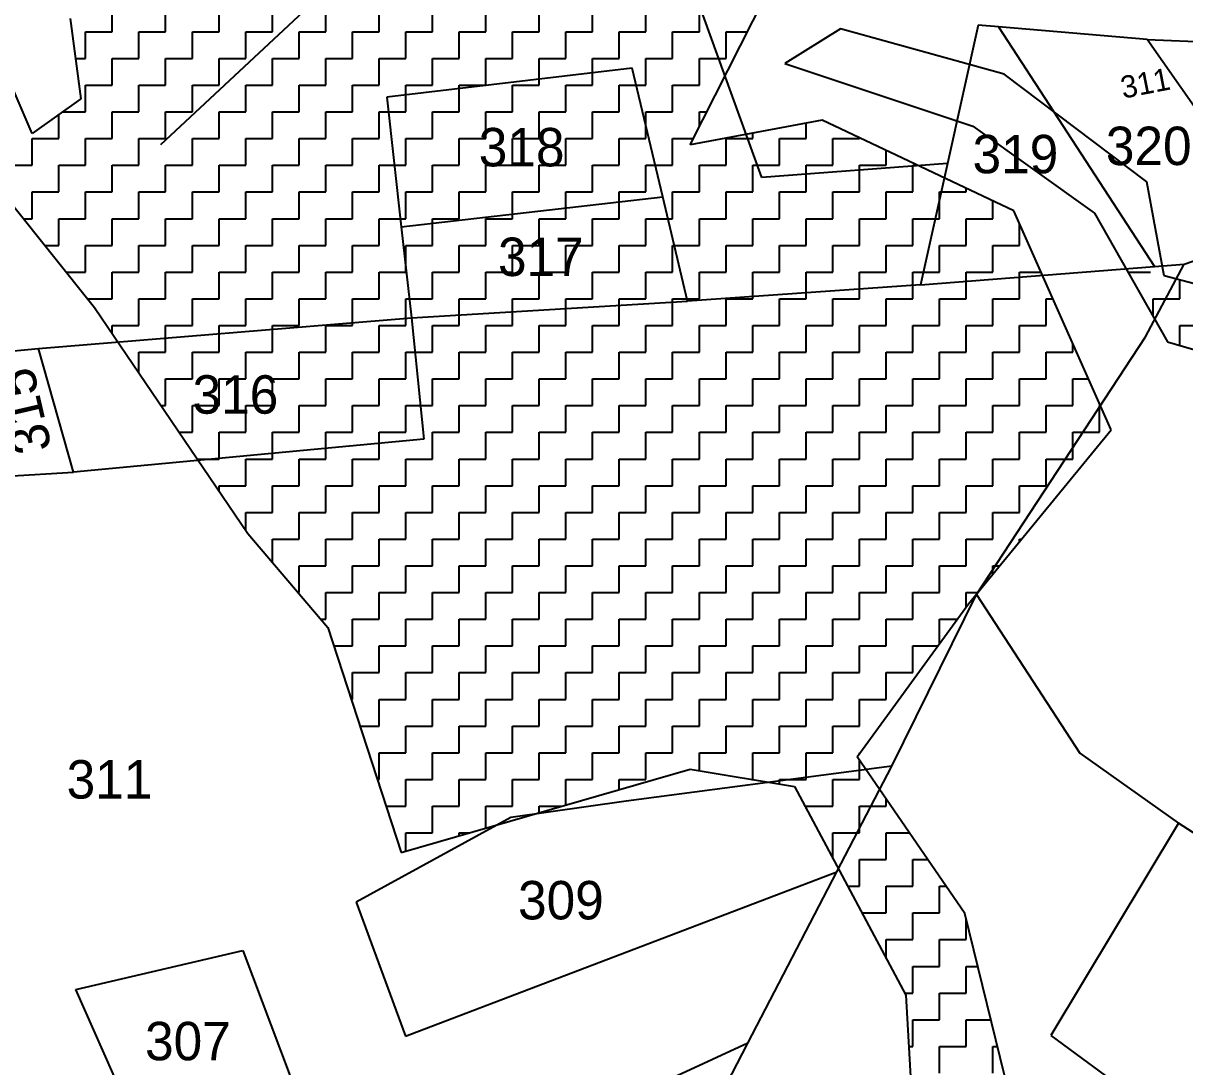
# Model space of a CAD drawing. Header units: metres. Extents: x 291362 to 296970, y 2012513 to 2016467.
# Drawn here: x 292171.2 to 292449, y 2014382.9 to 2014632.3 of the extents above; entities that cross this region are included whole.
import ezdxf
from ezdxf.enums import TextEntityAlignment as Align

# ---------------------------------------------------------------- set-up
doc = ezdxf.new("R2010")
doc.units = ezdxf.units.M
for name, color, linetype in [('POLY_HATCH', 12, 'Continuous'), ('POLY_PARCEL', 6, 'Continuous'), ('TEXT_PARCEL', 7, 'Continuous')]:
    doc.layers.add(name, color=color, linetype=linetype)
doc.styles.add('TEXT_MAP', font='')
doc.styles.get('TEXT_MAP').set_extended_font_data('Kruti Dev 050')

msp = doc.modelspace()

# ---------------------------------------------------------------- linework, layer by layer
msp.add_lwpolyline([(292294.59, 2014687.68), (292204.02, 2014603.19)])
at = {"layer": 'POLY_HATCH'}
for p, q in [((292330.68, 2014603.26), (292357.3, 2014655.65)), ((292182.44, 2014633.38), (292184.94, 2014614.25)), ((292366.66, 2014630.96), (292353.35, 2014622.65)), ((292405.77, 2014620.15), (292366.66, 2014630.96)), ((292173.29, 2014605.94), (292163.31, 2014629.22)), ((292353.35, 2014622.65), (292398.28, 2014607.68)), ((292439.88, 2014594.38), (292405.77, 2014620.15)), ((292184.94, 2014614.25), (292173.29, 2014605.94)), ((292362.29, 2014609.08), (292330.68, 2014603.26)), ((292408.05, 2014587.46), (292362.29, 2014609.08)), ((292398.28, 2014607.68), (292427.4, 2014586.89)), ((292444.04, 2014571.93), (292439.88, 2014594.38)), ((292168.3, 2014589.31), (292188.27, 2014564.36)), ((292431.35, 2014535.08), (292408.05, 2014587.46)), ((292427.4, 2014586.89), (292444.87, 2014556.13)), ((292487.3, 2014560.29), (292444.04, 2014571.93)), ((292188.27, 2014564.36), (292224.88, 2014510.31)), ((292444.87, 2014556.13), (292470.66, 2014548.64)), ((292397.24, 2014493.5), (292431.35, 2014535.08)), ((292224.88, 2014510.31), (292244.01, 2014487.86)), ((292370.61, 2014456.92), (292397.24, 2014493.5)), ((292244.01, 2014487.86), (292261.61, 2014434.05)), ((292396.4, 2014419.5), (292370.61, 2014456.92)), ((292261.61, 2014434.05), (292330.66, 2014454.01)), ((292330.66, 2014454.01), (292355.62, 2014449.85)), ((292355.62, 2014449.85), (292382.25, 2014399.96)), ((292408.05, 2014372.1), (292396.4, 2014419.5)), ((292382.25, 2014399.96), (292385.58, 2014342.59))]:
    msp.add_line(p, q, dxfattribs=at)
at = {"layer": 'POLY_HATCH', "linetype": 'Continuous'}
for p, q in [((292192.48, 2014630.24), (292192.48, 2014636.62)), ((292205.24, 2014630.24), (292205.24, 2014636.62)), ((292218.01, 2014630.24), (292218.01, 2014636.62)), ((292230.77, 2014630.24), (292230.77, 2014636.62)), ((292243.54, 2014630.24), (292243.54, 2014636.62)), ((292256.3, 2014630.24), (292256.3, 2014636.62)), ((292269.06, 2014630.24), (292269.06, 2014636.62)), ((292281.83, 2014630.24), (292281.83, 2014636.62)), ((292294.59, 2014630.24), (292294.59, 2014636.62)), ((292307.35, 2014630.24), (292307.35, 2014636.62)), ((292320.12, 2014630.24), (292320.12, 2014636.62)), ((292332.88, 2014630.24), (292332.88, 2014636.62)), ((292186.1, 2014630.24), (292192.48, 2014630.24)), ((292186.1, 2014623.86), (292186.1, 2014630.24)), ((292198.86, 2014630.24), (292205.24, 2014630.24)), ((292198.86, 2014623.86), (292198.86, 2014630.24)), ((292211.63, 2014630.24), (292218.01, 2014630.24)), ((292211.63, 2014623.86), (292211.63, 2014630.24)), ((292224.39, 2014630.24), (292230.77, 2014630.24)), ((292224.39, 2014623.86), (292224.39, 2014630.24)), ((292237.15, 2014630.24), (292243.54, 2014630.24)), ((292237.15, 2014623.86), (292237.15, 2014630.24)), ((292249.92, 2014630.24), (292256.3, 2014630.24)), ((292249.92, 2014623.86), (292249.92, 2014630.24)), ((292262.68, 2014630.24), (292269.06, 2014630.24)), ((292262.68, 2014623.86), (292262.68, 2014630.24)), ((292275.45, 2014630.24), (292281.83, 2014630.24)), ((292275.45, 2014623.86), (292275.45, 2014630.24)), ((292288.21, 2014630.24), (292294.59, 2014630.24)), ((292288.21, 2014623.86), (292288.21, 2014630.24)), ((292300.97, 2014630.24), (292307.35, 2014630.24)), ((292300.97, 2014623.86), (292300.97, 2014630.24)), ((292313.74, 2014630.24), (292320.12, 2014630.24)), ((292313.74, 2014623.86), (292313.74, 2014630.24)), ((292326.5, 2014630.24), (292332.88, 2014630.24)), ((292326.5, 2014623.86), (292326.5, 2014630.24)), ((292339.26, 2014630.24), (292344.39, 2014630.24)), ((292339.26, 2014623.86), (292339.26, 2014630.24)), ((292183.69, 2014623.86), (292186.1, 2014623.86)), ((292192.48, 2014623.86), (292198.86, 2014623.86)), ((292192.48, 2014617.48), (292192.48, 2014623.86)), ((292205.24, 2014623.86), (292211.63, 2014623.86)), ((292205.24, 2014617.48), (292205.24, 2014623.86)), ((292218.01, 2014623.86), (292224.39, 2014623.86)), ((292218.01, 2014617.48), (292218.01, 2014623.86)), ((292230.77, 2014623.86), (292237.15, 2014623.86)), ((292230.77, 2014617.48), (292230.77, 2014623.86)), ((292243.54, 2014623.86), (292249.92, 2014623.86)), ((292243.54, 2014617.48), (292243.54, 2014623.86)), ((292256.3, 2014623.86), (292262.68, 2014623.86)), ((292256.3, 2014617.48), (292256.3, 2014623.86)), ((292269.06, 2014623.86), (292275.45, 2014623.86)), ((292269.06, 2014617.48), (292269.06, 2014623.86)), ((292281.83, 2014623.86), (292288.21, 2014623.86)), ((292281.83, 2014617.48), (292281.83, 2014623.86)), ((292294.59, 2014623.86), (292300.97, 2014623.86)), ((292294.59, 2014617.48), (292294.59, 2014623.86)), ((292307.35, 2014623.86), (292313.74, 2014623.86)), ((292307.35, 2014617.48), (292307.35, 2014623.86)), ((292320.12, 2014623.86), (292326.5, 2014623.86)), ((292320.12, 2014617.48), (292320.12, 2014623.86)), ((292332.88, 2014623.86), (292339.26, 2014623.86)), ((292332.88, 2014617.48), (292332.88, 2014623.86)), ((292186.1, 2014617.48), (292192.48, 2014617.48)), ((292186.1, 2014611.1), (292186.1, 2014617.48)), ((292198.86, 2014617.48), (292205.24, 2014617.48)), ((292198.86, 2014611.1), (292198.86, 2014617.48)), ((292211.63, 2014617.48), (292218.01, 2014617.48)), ((292211.63, 2014611.1), (292211.63, 2014617.48)), ((292224.39, 2014617.48), (292230.77, 2014617.48)), ((292224.39, 2014611.1), (292224.39, 2014617.48)), ((292237.15, 2014617.48), (292243.54, 2014617.48)), ((292237.15, 2014611.1), (292237.15, 2014617.48)), ((292249.92, 2014617.48), (292256.3, 2014617.48)), ((292249.92, 2014611.1), (292249.92, 2014617.48)), ((292262.68, 2014617.48), (292269.06, 2014617.48)), ((292262.68, 2014611.1), (292262.68, 2014617.48)), ((292275.45, 2014617.48), (292281.83, 2014617.48)), ((292275.45, 2014611.1), (292275.45, 2014617.48)), ((292288.21, 2014617.48), (292294.59, 2014617.48)), ((292288.21, 2014611.1), (292288.21, 2014617.48)), ((292300.97, 2014617.48), (292307.35, 2014617.48)), ((292300.97, 2014611.1), (292300.97, 2014617.48)), ((292313.74, 2014617.48), (292320.12, 2014617.48)), ((292313.74, 2014611.1), (292313.74, 2014617.48)), ((292326.5, 2014617.48), (292332.88, 2014617.48)), ((292326.5, 2014611.1), (292326.5, 2014617.48)), ((292179.72, 2014604.71), (292179.72, 2014610.52)), ((292180.52, 2014611.1), (292186.1, 2014611.1)), ((292192.48, 2014611.1), (292198.86, 2014611.1)), ((292192.48, 2014604.71), (292192.48, 2014611.1)), ((292205.24, 2014611.1), (292211.63, 2014611.1)), ((292205.24, 2014604.71), (292205.24, 2014611.1)), ((292218.01, 2014611.1), (292224.39, 2014611.1)), ((292218.01, 2014604.71), (292218.01, 2014611.1)), ((292230.77, 2014611.1), (292237.15, 2014611.1)), ((292230.77, 2014604.71), (292230.77, 2014611.1)), ((292243.54, 2014611.1), (292249.92, 2014611.1)), ((292243.54, 2014604.71), (292243.54, 2014611.1)), ((292256.3, 2014611.1), (292262.68, 2014611.1)), ((292256.3, 2014604.71), (292256.3, 2014611.1)), ((292269.06, 2014611.1), (292275.45, 2014611.1)), ((292269.06, 2014604.71), (292269.06, 2014611.1)), ((292281.83, 2014611.1), (292288.21, 2014611.1)), ((292281.83, 2014604.71), (292281.83, 2014611.1)), ((292294.59, 2014611.1), (292300.97, 2014611.1)), ((292294.59, 2014604.71), (292294.59, 2014611.1)), ((292307.35, 2014611.1), (292313.74, 2014611.1)), ((292307.35, 2014604.71), (292307.35, 2014611.1)), ((292320.12, 2014611.1), (292326.5, 2014611.1)), ((292320.12, 2014604.71), (292320.12, 2014611.1)), ((292332.88, 2014611.1), (292334.66, 2014611.1)), ((292332.88, 2014607.6), (292332.88, 2014611.1)), ((292358.41, 2014604.71), (292358.41, 2014608.37)), ((292173.33, 2014604.71), (292179.72, 2014604.71)), ((292173.33, 2014598.33), (292173.33, 2014604.71)), ((292186.1, 2014604.71), (292192.48, 2014604.71)), ((292186.1, 2014598.33), (292186.1, 2014604.71)), ((292198.86, 2014604.71), (292205.24, 2014604.71)), ((292198.86, 2014598.33), (292198.86, 2014604.71)), ((292211.63, 2014604.71), (292218.01, 2014604.71)), ((292211.63, 2014598.33), (292211.63, 2014604.71)), ((292224.39, 2014604.71), (292230.77, 2014604.71)), ((292224.39, 2014598.33), (292224.39, 2014604.71)), ((292237.15, 2014604.71), (292243.54, 2014604.71)), ((292237.15, 2014598.33), (292237.15, 2014604.71)), ((292249.92, 2014604.71), (292256.3, 2014604.71)), ((292249.92, 2014598.33), (292249.92, 2014604.71)), ((292262.68, 2014604.71), (292269.06, 2014604.71)), ((292262.68, 2014598.33), (292262.68, 2014604.71)), ((292275.45, 2014604.71), (292281.83, 2014604.71)), ((292275.45, 2014598.33), (292275.45, 2014604.71)), ((292288.21, 2014604.71), (292294.59, 2014604.71)), ((292288.21, 2014598.33), (292288.21, 2014604.71)), ((292300.97, 2014604.71), (292307.35, 2014604.71)), ((292300.97, 2014598.33), (292300.97, 2014604.71)), ((292313.74, 2014604.71), (292320.12, 2014604.71)), ((292313.74, 2014598.33), (292313.74, 2014604.71)), ((292326.5, 2014604.71), (292331.42, 2014604.71)), ((292326.5, 2014598.33), (292326.5, 2014604.71)), ((292339.26, 2014604.71), (292345.65, 2014604.71)), ((292339.26, 2014598.33), (292339.26, 2014604.71)), ((292345.65, 2014604.71), (292345.65, 2014606.02)), ((292352.03, 2014604.71), (292358.41, 2014604.71)), ((292352.03, 2014598.33), (292352.03, 2014604.71)), ((292364.79, 2014604.71), (292371.17, 2014604.71)), ((292364.79, 2014598.33), (292364.79, 2014604.71)), ((292371.17, 2014604.71), (292371.17, 2014604.89)), ((292377.56, 2014598.33), (292377.56, 2014601.87)), ((292166.95, 2014598.33), (292173.33, 2014598.33)), ((292179.72, 2014598.33), (292186.1, 2014598.33)), ((292179.72, 2014591.95), (292179.72, 2014598.33)), ((292192.48, 2014598.33), (292198.86, 2014598.33)), ((292192.48, 2014591.95), (292192.48, 2014598.33)), ((292205.24, 2014598.33), (292211.63, 2014598.33)), ((292205.24, 2014591.95), (292205.24, 2014598.33)), ((292218.01, 2014598.33), (292224.39, 2014598.33)), ((292218.01, 2014591.95), (292218.01, 2014598.33)), ((292230.77, 2014598.33), (292237.15, 2014598.33)), ((292230.77, 2014591.95), (292230.77, 2014598.33)), ((292243.54, 2014598.33), (292249.92, 2014598.33)), ((292243.54, 2014591.95), (292243.54, 2014598.33)), ((292256.3, 2014598.33), (292262.68, 2014598.33)), ((292256.3, 2014591.95), (292256.3, 2014598.33)), ((292269.06, 2014598.33), (292275.45, 2014598.33)), ((292269.06, 2014591.95), (292269.06, 2014598.33)), ((292281.83, 2014598.33), (292288.21, 2014598.33)), ((292281.83, 2014591.95), (292281.83, 2014598.33)), ((292294.59, 2014598.33), (292300.97, 2014598.33)), ((292294.59, 2014591.95), (292294.59, 2014598.33)), ((292307.35, 2014598.33), (292313.74, 2014598.33)), ((292307.35, 2014591.95), (292307.35, 2014598.33)), ((292320.12, 2014598.33), (292326.5, 2014598.33)), ((292320.12, 2014591.95), (292320.12, 2014598.33)), ((292332.88, 2014598.33), (292339.26, 2014598.33)), ((292332.88, 2014591.95), (292332.88, 2014598.33)), ((292345.65, 2014598.33), (292352.03, 2014598.33)), ((292345.65, 2014591.95), (292345.65, 2014598.33)), ((292358.41, 2014598.33), (292364.79, 2014598.33)), ((292358.41, 2014591.95), (292358.41, 2014598.33)), ((292371.17, 2014598.33), (292377.56, 2014598.33)), ((292371.17, 2014591.95), (292371.17, 2014598.33)), ((292383.94, 2014598.33), (292385.05, 2014598.33)), ((292383.94, 2014591.95), (292383.94, 2014598.33)), ((292173.33, 2014591.95), (292179.72, 2014591.95)), ((292173.33, 2014585.57), (292173.33, 2014591.95)), ((292186.1, 2014591.95), (292192.48, 2014591.95)), ((292186.1, 2014585.57), (292186.1, 2014591.95)), ((292198.86, 2014591.95), (292205.24, 2014591.95)), ((292198.86, 2014585.57), (292198.86, 2014591.95)), ((292211.63, 2014591.95), (292218.01, 2014591.95)), ((292211.63, 2014585.57), (292211.63, 2014591.95)), ((292224.39, 2014591.95), (292230.77, 2014591.95)), ((292224.39, 2014585.57), (292224.39, 2014591.95)), ((292237.15, 2014591.95), (292243.54, 2014591.95)), ((292237.15, 2014585.57), (292237.15, 2014591.95)), ((292249.92, 2014591.95), (292256.3, 2014591.95)), ((292249.92, 2014585.57), (292249.92, 2014591.95)), ((292262.68, 2014591.95), (292269.06, 2014591.95)), ((292262.68, 2014585.57), (292262.68, 2014591.95)), ((292275.45, 2014591.95), (292281.83, 2014591.95)), ((292275.45, 2014585.57), (292275.45, 2014591.95)), ((292288.21, 2014591.95), (292294.59, 2014591.95)), ((292288.21, 2014585.57), (292288.21, 2014591.95)), ((292300.97, 2014591.95), (292307.35, 2014591.95)), ((292300.97, 2014585.57), (292300.97, 2014591.95)), ((292313.74, 2014591.95), (292320.12, 2014591.95)), ((292313.74, 2014585.57), (292313.74, 2014591.95)), ((292326.5, 2014591.95), (292332.88, 2014591.95)), ((292326.5, 2014585.57), (292326.5, 2014591.95)), ((292339.26, 2014591.95), (292345.65, 2014591.95)), ((292339.26, 2014585.57), (292339.26, 2014591.95)), ((292352.03, 2014591.95), (292358.41, 2014591.95)), ((292352.03, 2014585.57), (292352.03, 2014591.95)), ((292364.79, 2014591.95), (292371.17, 2014591.95)), ((292364.79, 2014585.57), (292364.79, 2014591.95)), ((292377.56, 2014591.95), (292383.94, 2014591.95)), ((292377.56, 2014585.57), (292377.56, 2014591.95)), ((292390.32, 2014591.95), (292396.7, 2014591.95)), ((292390.32, 2014585.57), (292390.32, 2014591.95)), ((292396.7, 2014591.95), (292396.7, 2014592.83)), ((292403.08, 2014585.57), (292403.08, 2014589.81)), ((292171.3, 2014585.57), (292173.33, 2014585.57)), ((292179.72, 2014585.57), (292186.1, 2014585.57)), ((292179.72, 2014579.19), (292179.72, 2014585.57)), ((292192.48, 2014585.57), (292198.86, 2014585.57)), ((292192.48, 2014579.19), (292192.48, 2014585.57)), ((292205.24, 2014585.57), (292211.63, 2014585.57)), ((292205.24, 2014579.19), (292205.24, 2014585.57)), ((292218.01, 2014585.57), (292224.39, 2014585.57)), ((292218.01, 2014579.19), (292218.01, 2014585.57)), ((292230.77, 2014585.57), (292237.15, 2014585.57)), ((292230.77, 2014579.19), (292230.77, 2014585.57)), ((292243.54, 2014585.57), (292249.92, 2014585.57)), ((292243.54, 2014579.19), (292243.54, 2014585.57)), ((292256.3, 2014585.57), (292262.68, 2014585.57)), ((292256.3, 2014579.19), (292256.3, 2014585.57)), ((292269.06, 2014585.57), (292275.45, 2014585.57)), ((292269.06, 2014579.19), (292269.06, 2014585.57)), ((292281.83, 2014585.57), (292288.21, 2014585.57)), ((292281.83, 2014579.19), (292281.83, 2014585.57)), ((292294.59, 2014585.57), (292300.97, 2014585.57)), ((292294.59, 2014579.19), (292294.59, 2014585.57)), ((292307.35, 2014585.57), (292313.74, 2014585.57)), ((292307.35, 2014579.19), (292307.35, 2014585.57)), ((292320.12, 2014585.57), (292326.5, 2014585.57)), ((292320.12, 2014579.19), (292320.12, 2014585.57)), ((292332.88, 2014585.57), (292339.26, 2014585.57)), ((292332.88, 2014579.19), (292332.88, 2014585.57)), ((292345.65, 2014585.57), (292352.03, 2014585.57)), ((292345.65, 2014579.19), (292345.65, 2014585.57)), ((292358.41, 2014585.57), (292364.79, 2014585.57)), ((292358.41, 2014579.19), (292358.41, 2014585.57)), ((292371.17, 2014585.57), (292377.56, 2014585.57)), ((292371.17, 2014579.19), (292371.17, 2014585.57)), ((292383.94, 2014585.57), (292390.32, 2014585.57)), ((292383.94, 2014579.19), (292383.94, 2014585.57)), ((292396.7, 2014585.57), (292403.08, 2014585.57)), ((292396.7, 2014579.19), (292396.7, 2014585.57)), ((292409.47, 2014579.19), (292409.47, 2014584.29)), ((292176.4, 2014579.19), (292179.72, 2014579.19)), ((292186.1, 2014579.19), (292192.48, 2014579.19)), ((292186.1, 2014572.8), (292186.1, 2014579.19)), ((292198.86, 2014579.19), (292205.24, 2014579.19)), ((292198.86, 2014572.8), (292198.86, 2014579.19)), ((292211.63, 2014579.19), (292218.01, 2014579.19)), ((292211.63, 2014572.8), (292211.63, 2014579.19)), ((292224.39, 2014579.19), (292230.77, 2014579.19)), ((292224.39, 2014572.8), (292224.39, 2014579.19)), ((292237.15, 2014579.19), (292243.54, 2014579.19)), ((292237.15, 2014572.8), (292237.15, 2014579.19)), ((292249.92, 2014579.19), (292256.3, 2014579.19)), ((292249.92, 2014572.8), (292249.92, 2014579.19)), ((292262.68, 2014579.19), (292269.06, 2014579.19)), ((292262.68, 2014572.8), (292262.68, 2014579.19)), ((292275.45, 2014579.19), (292281.83, 2014579.19)), ((292275.45, 2014572.8), (292275.45, 2014579.19)), ((292288.21, 2014579.19), (292294.59, 2014579.19)), ((292288.21, 2014572.8), (292288.21, 2014579.19)), ((292300.97, 2014579.19), (292307.35, 2014579.19)), ((292300.97, 2014572.8), (292300.97, 2014579.19)), ((292313.74, 2014579.19), (292320.12, 2014579.19)), ((292313.74, 2014572.8), (292313.74, 2014579.19)), ((292326.5, 2014579.19), (292332.88, 2014579.19)), ((292326.5, 2014572.8), (292326.5, 2014579.19)), ((292339.26, 2014579.19), (292345.65, 2014579.19)), ((292339.26, 2014572.8), (292339.26, 2014579.19)), ((292352.03, 2014579.19), (292358.41, 2014579.19)), ((292352.03, 2014572.8), (292352.03, 2014579.19)), ((292364.79, 2014579.19), (292371.17, 2014579.19)), ((292364.79, 2014572.8), (292364.79, 2014579.19)), ((292377.56, 2014579.19), (292383.94, 2014579.19)), ((292377.56, 2014572.8), (292377.56, 2014579.19)), ((292390.32, 2014579.19), (292396.7, 2014579.19)), ((292390.32, 2014572.8), (292390.32, 2014579.19)), ((292403.08, 2014579.19), (292409.47, 2014579.19)), ((292403.08, 2014572.8), (292403.08, 2014579.19)), ((292181.51, 2014572.8), (292186.1, 2014572.8)), ((292192.48, 2014572.8), (292198.86, 2014572.8)), ((292192.48, 2014566.42), (292192.48, 2014572.8)), ((292205.24, 2014572.8), (292211.63, 2014572.8)), ((292205.24, 2014566.42), (292205.24, 2014572.8)), ((292218.01, 2014572.8), (292224.39, 2014572.8)), ((292218.01, 2014566.42), (292218.01, 2014572.8)), ((292230.77, 2014572.8), (292237.15, 2014572.8)), ((292230.77, 2014566.42), (292230.77, 2014572.8)), ((292243.54, 2014572.8), (292249.92, 2014572.8)), ((292243.54, 2014566.42), (292243.54, 2014572.8)), ((292256.3, 2014572.8), (292262.68, 2014572.8)), ((292256.3, 2014566.42), (292256.3, 2014572.8)), ((292269.06, 2014572.8), (292275.45, 2014572.8)), ((292269.06, 2014566.42), (292269.06, 2014572.8)), ((292281.83, 2014572.8), (292288.21, 2014572.8)), ((292281.83, 2014566.42), (292281.83, 2014572.8)), ((292294.59, 2014572.8), (292300.97, 2014572.8)), ((292294.59, 2014566.42), (292294.59, 2014572.8)), ((292307.35, 2014572.8), (292313.74, 2014572.8)), ((292307.35, 2014566.42), (292307.35, 2014572.8)), ((292320.12, 2014572.8), (292326.5, 2014572.8)), ((292320.12, 2014566.42), (292320.12, 2014572.8)), ((292332.88, 2014572.8), (292339.26, 2014572.8)), ((292332.88, 2014566.42), (292332.88, 2014572.8)), ((292345.65, 2014572.8), (292352.03, 2014572.8)), ((292345.65, 2014566.42), (292345.65, 2014572.8)), ((292358.41, 2014572.8), (292364.79, 2014572.8)), ((292358.41, 2014566.42), (292358.41, 2014572.8)), ((292371.17, 2014572.8), (292377.56, 2014572.8)), ((292371.17, 2014566.42), (292371.17, 2014572.8)), ((292383.94, 2014572.8), (292390.32, 2014572.8)), ((292383.94, 2014566.42), (292383.94, 2014572.8)), ((292396.7, 2014572.8), (292403.08, 2014572.8)), ((292396.7, 2014566.42), (292396.7, 2014572.8)), ((292409.47, 2014572.8), (292414.57, 2014572.8)), ((292409.47, 2014566.42), (292409.47, 2014572.8)), ((292435.4, 2014572.8), (292440.78, 2014572.8)), ((292447.76, 2014566.42), (292447.76, 2014570.93)), ((292186.62, 2014566.42), (292192.48, 2014566.42)), ((292198.86, 2014566.42), (292205.24, 2014566.42)), ((292198.86, 2014560.04), (292198.86, 2014566.42)), ((292211.63, 2014566.42), (292218.01, 2014566.42)), ((292211.63, 2014560.04), (292211.63, 2014566.42)), ((292224.39, 2014566.42), (292230.77, 2014566.42)), ((292224.39, 2014560.04), (292224.39, 2014566.42)), ((292237.15, 2014566.42), (292243.54, 2014566.42)), ((292237.15, 2014560.04), (292237.15, 2014566.42)), ((292249.92, 2014566.42), (292256.3, 2014566.42)), ((292249.92, 2014560.04), (292249.92, 2014566.42)), ((292262.68, 2014566.42), (292269.06, 2014566.42)), ((292262.68, 2014560.04), (292262.68, 2014566.42)), ((292275.45, 2014566.42), (292281.83, 2014566.42)), ((292275.45, 2014560.04), (292275.45, 2014566.42)), ((292288.21, 2014566.42), (292294.59, 2014566.42)), ((292288.21, 2014560.04), (292288.21, 2014566.42)), ((292300.97, 2014566.42), (292307.35, 2014566.42)), ((292300.97, 2014560.04), (292300.97, 2014566.42)), ((292313.74, 2014566.42), (292320.12, 2014566.42)), ((292313.74, 2014560.04), (292313.74, 2014566.42)), ((292326.5, 2014566.42), (292332.88, 2014566.42)), ((292326.5, 2014560.04), (292326.5, 2014566.42)), ((292339.26, 2014566.42), (292345.65, 2014566.42)), ((292339.26, 2014560.04), (292339.26, 2014566.42)), ((292352.03, 2014566.42), (292358.41, 2014566.42)), ((292352.03, 2014560.04), (292352.03, 2014566.42)), ((292364.79, 2014566.42), (292371.17, 2014566.42)), ((292364.79, 2014560.04), (292364.79, 2014566.42)), ((292377.56, 2014566.42), (292383.94, 2014566.42)), ((292377.56, 2014560.04), (292377.56, 2014566.42)), ((292390.32, 2014566.42), (292396.7, 2014566.42)), ((292390.32, 2014560.04), (292390.32, 2014566.42)), ((292403.08, 2014566.42), (292409.47, 2014566.42)), ((292403.08, 2014560.04), (292403.08, 2014566.42)), ((292415.85, 2014566.42), (292417.41, 2014566.42)), ((292415.85, 2014560.04), (292415.85, 2014566.42)), ((292441.38, 2014566.42), (292447.76, 2014566.42)), ((292441.38, 2014562.29), (292441.38, 2014566.42)), ((292192.48, 2014560.04), (292198.86, 2014560.04)), ((292192.48, 2014558.15), (292192.48, 2014560.04)), ((292205.24, 2014560.04), (292211.63, 2014560.04)), ((292205.24, 2014553.66), (292205.24, 2014560.04)), ((292218.01, 2014560.04), (292224.39, 2014560.04)), ((292218.01, 2014553.66), (292218.01, 2014560.04)), ((292230.77, 2014560.04), (292237.15, 2014560.04)), ((292230.77, 2014553.66), (292230.77, 2014560.04)), ((292243.54, 2014560.04), (292249.92, 2014560.04)), ((292243.54, 2014553.66), (292243.54, 2014560.04)), ((292256.3, 2014560.04), (292262.68, 2014560.04)), ((292256.3, 2014553.66), (292256.3, 2014560.04)), ((292269.06, 2014560.04), (292275.45, 2014560.04)), ((292269.06, 2014553.66), (292269.06, 2014560.04)), ((292281.83, 2014560.04), (292288.21, 2014560.04)), ((292281.83, 2014553.66), (292281.83, 2014560.04)), ((292294.59, 2014560.04), (292300.97, 2014560.04)), ((292294.59, 2014553.66), (292294.59, 2014560.04)), ((292307.35, 2014560.04), (292313.74, 2014560.04)), ((292307.35, 2014553.66), (292307.35, 2014560.04)), ((292320.12, 2014560.04), (292326.5, 2014560.04)), ((292320.12, 2014553.66), (292320.12, 2014560.04)), ((292332.88, 2014560.04), (292339.26, 2014560.04)), ((292332.88, 2014553.66), (292332.88, 2014560.04)), ((292345.65, 2014560.04), (292352.03, 2014560.04)), ((292345.65, 2014553.66), (292345.65, 2014560.04)), ((292358.41, 2014560.04), (292364.79, 2014560.04)), ((292358.41, 2014553.66), (292358.41, 2014560.04)), ((292371.17, 2014560.04), (292377.56, 2014560.04)), ((292371.17, 2014553.66), (292371.17, 2014560.04)), ((292383.94, 2014560.04), (292390.32, 2014560.04)), ((292383.94, 2014553.66), (292383.94, 2014560.04)), ((292396.7, 2014560.04), (292403.08, 2014560.04)), ((292396.7, 2014553.66), (292396.7, 2014560.04)), ((292409.47, 2014560.04), (292415.85, 2014560.04)), ((292409.47, 2014553.66), (292409.47, 2014560.04)), ((292447.76, 2014560.04), (292454.14, 2014560.04)), ((292447.76, 2014555.29), (292447.76, 2014560.04)), ((292422.23, 2014553.66), (292422.23, 2014555.58)), ((292198.86, 2014553.66), (292205.24, 2014553.66)), ((292198.86, 2014548.72), (292198.86, 2014553.66)), ((292211.63, 2014553.66), (292218.01, 2014553.66)), ((292211.63, 2014547.28), (292211.63, 2014553.66)), ((292224.39, 2014553.66), (292230.77, 2014553.66)), ((292224.39, 2014547.28), (292224.39, 2014553.66)), ((292237.15, 2014553.66), (292243.54, 2014553.66)), ((292237.15, 2014547.28), (292237.15, 2014553.66)), ((292249.92, 2014553.66), (292256.3, 2014553.66)), ((292249.92, 2014547.28), (292249.92, 2014553.66)), ((292262.68, 2014553.66), (292269.06, 2014553.66)), ((292262.68, 2014547.28), (292262.68, 2014553.66)), ((292275.45, 2014553.66), (292281.83, 2014553.66)), ((292275.45, 2014547.28), (292275.45, 2014553.66)), ((292288.21, 2014553.66), (292294.59, 2014553.66)), ((292288.21, 2014547.28), (292288.21, 2014553.66)), ((292300.97, 2014553.66), (292307.35, 2014553.66)), ((292300.97, 2014547.28), (292300.97, 2014553.66)), ((292313.74, 2014553.66), (292320.12, 2014553.66)), ((292313.74, 2014547.28), (292313.74, 2014553.66)), ((292326.5, 2014553.66), (292332.88, 2014553.66)), ((292326.5, 2014547.28), (292326.5, 2014553.66)), ((292339.26, 2014553.66), (292345.65, 2014553.66)), ((292339.26, 2014547.28), (292339.26, 2014553.66)), ((292352.03, 2014553.66), (292358.41, 2014553.66)), ((292352.03, 2014547.28), (292352.03, 2014553.66)), ((292364.79, 2014553.66), (292371.17, 2014553.66)), ((292364.79, 2014547.28), (292364.79, 2014553.66)), ((292377.56, 2014553.66), (292383.94, 2014553.66)), ((292377.56, 2014547.28), (292377.56, 2014553.66)), ((292390.32, 2014553.66), (292396.7, 2014553.66)), ((292390.32, 2014547.28), (292390.32, 2014553.66)), ((292403.08, 2014553.66), (292409.47, 2014553.66)), ((292403.08, 2014547.28), (292403.08, 2014553.66)), ((292415.85, 2014553.66), (292422.23, 2014553.66)), ((292415.85, 2014547.28), (292415.85, 2014553.66)), ((292205.24, 2014547.28), (292211.63, 2014547.28)), ((292205.24, 2014540.89), (292205.24, 2014547.28)), ((292218.01, 2014547.28), (292224.39, 2014547.28)), ((292218.01, 2014540.89), (292218.01, 2014547.28)), ((292230.77, 2014547.28), (292237.15, 2014547.28)), ((292230.77, 2014540.89), (292230.77, 2014547.28)), ((292243.54, 2014547.28), (292249.92, 2014547.28)), ((292243.54, 2014540.89), (292243.54, 2014547.28)), ((292256.3, 2014547.28), (292262.68, 2014547.28)), ((292256.3, 2014540.89), (292256.3, 2014547.28)), ((292269.06, 2014547.28), (292275.45, 2014547.28)), ((292269.06, 2014540.89), (292269.06, 2014547.28)), ((292281.83, 2014547.28), (292288.21, 2014547.28)), ((292281.83, 2014540.89), (292281.83, 2014547.28)), ((292294.59, 2014547.28), (292300.97, 2014547.28)), ((292294.59, 2014540.89), (292294.59, 2014547.28)), ((292307.35, 2014547.28), (292313.74, 2014547.28)), ((292307.35, 2014540.89), (292307.35, 2014547.28)), ((292320.12, 2014547.28), (292326.5, 2014547.28)), ((292320.12, 2014540.89), (292320.12, 2014547.28)), ((292332.88, 2014547.28), (292339.26, 2014547.28)), ((292332.88, 2014540.89), (292332.88, 2014547.28)), ((292345.65, 2014547.28), (292352.03, 2014547.28)), ((292345.65, 2014540.89), (292345.65, 2014547.28)), ((292358.41, 2014547.28), (292364.79, 2014547.28)), ((292358.41, 2014540.89), (292358.41, 2014547.28)), ((292371.17, 2014547.28), (292377.56, 2014547.28)), ((292371.17, 2014540.89), (292371.17, 2014547.28)), ((292383.94, 2014547.28), (292390.32, 2014547.28)), ((292383.94, 2014540.89), (292383.94, 2014547.28)), ((292396.7, 2014547.28), (292403.08, 2014547.28)), ((292396.7, 2014540.89), (292396.7, 2014547.28)), ((292409.47, 2014547.28), (292415.85, 2014547.28)), ((292409.47, 2014540.89), (292409.47, 2014547.28)), ((292422.23, 2014547.28), (292425.92, 2014547.28)), ((292422.23, 2014540.89), (292422.23, 2014547.28)), ((292204.16, 2014540.89), (292205.24, 2014540.89)), ((292211.63, 2014540.89), (292218.01, 2014540.89)), ((292211.63, 2014534.51), (292211.63, 2014540.89)), ((292224.39, 2014540.89), (292230.77, 2014540.89)), ((292224.39, 2014534.51), (292224.39, 2014540.89)), ((292237.15, 2014540.89), (292243.54, 2014540.89)), ((292237.15, 2014534.51), (292237.15, 2014540.89)), ((292249.92, 2014540.89), (292256.3, 2014540.89)), ((292249.92, 2014534.51), (292249.92, 2014540.89)), ((292262.68, 2014540.89), (292269.06, 2014540.89)), ((292262.68, 2014534.51), (292262.68, 2014540.89)), ((292275.45, 2014540.89), (292281.83, 2014540.89)), ((292275.45, 2014534.51), (292275.45, 2014540.89)), ((292288.21, 2014540.89), (292294.59, 2014540.89)), ((292288.21, 2014534.51), (292288.21, 2014540.89)), ((292300.97, 2014540.89), (292307.35, 2014540.89)), ((292300.97, 2014534.51), (292300.97, 2014540.89)), ((292313.74, 2014540.89), (292320.12, 2014540.89)), ((292313.74, 2014534.51), (292313.74, 2014540.89)), ((292326.5, 2014540.89), (292332.88, 2014540.89)), ((292326.5, 2014534.51), (292326.5, 2014540.89)), ((292339.26, 2014540.89), (292345.65, 2014540.89)), ((292339.26, 2014534.51), (292339.26, 2014540.89)), ((292352.03, 2014540.89), (292358.41, 2014540.89)), ((292352.03, 2014534.51), (292352.03, 2014540.89)), ((292364.79, 2014540.89), (292371.17, 2014540.89)), ((292364.79, 2014534.51), (292364.79, 2014540.89)), ((292377.56, 2014540.89), (292383.94, 2014540.89)), ((292377.56, 2014534.51), (292377.56, 2014540.89)), ((292390.32, 2014540.89), (292396.7, 2014540.89)), ((292390.32, 2014534.51), (292390.32, 2014540.89)), ((292403.08, 2014540.89), (292409.47, 2014540.89)), ((292403.08, 2014534.51), (292403.08, 2014540.89)), ((292415.85, 2014540.89), (292422.23, 2014540.89)), ((292415.85, 2014534.51), (292415.85, 2014540.89)), ((292428.61, 2014540.89), (292428.76, 2014540.89)), ((292428.61, 2014534.51), (292428.61, 2014540.89)), ((292208.49, 2014534.51), (292211.63, 2014534.51)), ((292218.01, 2014534.51), (292224.39, 2014534.51)), ((292218.01, 2014528.13), (292218.01, 2014534.51)), ((292230.77, 2014534.51), (292237.15, 2014534.51)), ((292230.77, 2014528.13), (292230.77, 2014534.51)), ((292243.54, 2014534.51), (292249.92, 2014534.51)), ((292243.54, 2014528.13), (292243.54, 2014534.51)), ((292256.3, 2014534.51), (292262.68, 2014534.51)), ((292256.3, 2014528.13), (292256.3, 2014534.51)), ((292269.06, 2014534.51), (292275.45, 2014534.51)), ((292269.06, 2014528.13), (292269.06, 2014534.51)), ((292281.83, 2014534.51), (292288.21, 2014534.51)), ((292281.83, 2014528.13), (292281.83, 2014534.51)), ((292294.59, 2014534.51), (292300.97, 2014534.51)), ((292294.59, 2014528.13), (292294.59, 2014534.51)), ((292307.35, 2014534.51), (292313.74, 2014534.51)), ((292307.35, 2014528.13), (292307.35, 2014534.51)), ((292320.12, 2014534.51), (292326.5, 2014534.51)), ((292320.12, 2014528.13), (292320.12, 2014534.51)), ((292332.88, 2014534.51), (292339.26, 2014534.51)), ((292332.88, 2014528.13), (292332.88, 2014534.51)), ((292345.65, 2014534.51), (292352.03, 2014534.51)), ((292345.65, 2014528.13), (292345.65, 2014534.51)), ((292358.41, 2014534.51), (292364.79, 2014534.51)), ((292358.41, 2014528.13), (292358.41, 2014534.51)), ((292371.17, 2014534.51), (292377.56, 2014534.51)), ((292371.17, 2014528.13), (292371.17, 2014534.51)), ((292383.94, 2014534.51), (292390.32, 2014534.51)), ((292383.94, 2014528.13), (292383.94, 2014534.51)), ((292396.7, 2014534.51), (292403.08, 2014534.51)), ((292396.7, 2014528.13), (292396.7, 2014534.51)), ((292409.47, 2014534.51), (292415.85, 2014534.51)), ((292409.47, 2014528.13), (292409.47, 2014534.51)), ((292422.23, 2014534.51), (292428.61, 2014534.51)), ((292422.23, 2014528.13), (292422.23, 2014534.51)), ((292212.81, 2014528.13), (292218.01, 2014528.13)), ((292224.39, 2014528.13), (292230.77, 2014528.13)), ((292224.39, 2014521.75), (292224.39, 2014528.13)), ((292237.15, 2014528.13), (292243.54, 2014528.13)), ((292237.15, 2014521.75), (292237.15, 2014528.13)), ((292249.92, 2014528.13), (292256.3, 2014528.13)), ((292249.92, 2014521.75), (292249.92, 2014528.13)), ((292262.68, 2014528.13), (292269.06, 2014528.13)), ((292262.68, 2014521.75), (292262.68, 2014528.13)), ((292275.45, 2014528.13), (292281.83, 2014528.13)), ((292275.45, 2014521.75), (292275.45, 2014528.13)), ((292288.21, 2014528.13), (292294.59, 2014528.13)), ((292288.21, 2014521.75), (292288.21, 2014528.13)), ((292300.97, 2014528.13), (292307.35, 2014528.13)), ((292300.97, 2014521.75), (292300.97, 2014528.13)), ((292313.74, 2014528.13), (292320.12, 2014528.13)), ((292313.74, 2014521.75), (292313.74, 2014528.13)), ((292326.5, 2014528.13), (292332.88, 2014528.13)), ((292326.5, 2014521.75), (292326.5, 2014528.13)), ((292339.26, 2014528.13), (292345.65, 2014528.13)), ((292339.26, 2014521.75), (292339.26, 2014528.13)), ((292352.03, 2014528.13), (292358.41, 2014528.13)), ((292352.03, 2014521.75), (292352.03, 2014528.13)), ((292364.79, 2014528.13), (292371.17, 2014528.13)), ((292364.79, 2014521.75), (292364.79, 2014528.13)), ((292377.56, 2014528.13), (292383.94, 2014528.13)), ((292377.56, 2014521.75), (292377.56, 2014528.13)), ((292390.32, 2014528.13), (292396.7, 2014528.13)), ((292390.32, 2014521.75), (292390.32, 2014528.13)), ((292403.08, 2014528.13), (292409.47, 2014528.13)), ((292403.08, 2014521.75), (292403.08, 2014528.13)), ((292415.85, 2014528.13), (292422.23, 2014528.13)), ((292415.85, 2014521.75), (292415.85, 2014528.13)), ((292218.01, 2014521.75), (292224.39, 2014521.75)), ((292218.01, 2014520.46), (292218.01, 2014521.75)), ((292230.77, 2014521.75), (292237.15, 2014521.75)), ((292230.77, 2014515.37), (292230.77, 2014521.75)), ((292243.54, 2014521.75), (292249.92, 2014521.75)), ((292243.54, 2014515.37), (292243.54, 2014521.75)), ((292256.3, 2014521.75), (292262.68, 2014521.75)), ((292256.3, 2014515.37), (292256.3, 2014521.75)), ((292269.06, 2014521.75), (292275.45, 2014521.75)), ((292269.06, 2014515.37), (292269.06, 2014521.75)), ((292281.83, 2014521.75), (292288.21, 2014521.75)), ((292281.83, 2014515.37), (292281.83, 2014521.75)), ((292294.59, 2014521.75), (292300.97, 2014521.75)), ((292294.59, 2014515.37), (292294.59, 2014521.75)), ((292307.35, 2014521.75), (292313.74, 2014521.75)), ((292307.35, 2014515.37), (292307.35, 2014521.75)), ((292320.12, 2014521.75), (292326.5, 2014521.75)), ((292320.12, 2014515.37), (292320.12, 2014521.75)), ((292332.88, 2014521.75), (292339.26, 2014521.75)), ((292332.88, 2014515.37), (292332.88, 2014521.75)), ((292345.65, 2014521.75), (292352.03, 2014521.75)), ((292345.65, 2014515.37), (292345.65, 2014521.75)), ((292358.41, 2014521.75), (292364.79, 2014521.75)), ((292358.41, 2014515.37), (292358.41, 2014521.75)), ((292371.17, 2014521.75), (292377.56, 2014521.75)), ((292371.17, 2014515.37), (292371.17, 2014521.75)), ((292383.94, 2014521.75), (292390.32, 2014521.75)), ((292383.94, 2014515.37), (292383.94, 2014521.75)), ((292396.7, 2014521.75), (292403.08, 2014521.75)), ((292396.7, 2014515.37), (292396.7, 2014521.75)), ((292409.47, 2014521.75), (292415.85, 2014521.75)), ((292409.47, 2014515.37), (292409.47, 2014521.75)), ((292224.39, 2014515.37), (292230.77, 2014515.37)), ((292224.39, 2014511.03), (292224.39, 2014515.37)), ((292237.15, 2014515.37), (292243.54, 2014515.37)), ((292237.15, 2014508.98), (292237.15, 2014515.37)), ((292249.92, 2014515.37), (292256.3, 2014515.37)), ((292249.92, 2014508.98), (292249.92, 2014515.37)), ((292262.68, 2014515.37), (292269.06, 2014515.37)), ((292262.68, 2014508.98), (292262.68, 2014515.37)), ((292275.45, 2014515.37), (292281.83, 2014515.37)), ((292275.45, 2014508.98), (292275.45, 2014515.37)), ((292288.21, 2014515.37), (292294.59, 2014515.37)), ((292288.21, 2014508.98), (292288.21, 2014515.37)), ((292300.97, 2014515.37), (292307.35, 2014515.37)), ((292300.97, 2014508.98), (292300.97, 2014515.37)), ((292313.74, 2014515.37), (292320.12, 2014515.37)), ((292313.74, 2014508.98), (292313.74, 2014515.37)), ((292326.5, 2014515.37), (292332.88, 2014515.37)), ((292326.5, 2014508.98), (292326.5, 2014515.37)), ((292339.26, 2014515.37), (292345.65, 2014515.37)), ((292339.26, 2014508.98), (292339.26, 2014515.37)), ((292352.03, 2014515.37), (292358.41, 2014515.37)), ((292352.03, 2014508.98), (292352.03, 2014515.37)), ((292364.79, 2014515.37), (292371.17, 2014515.37)), ((292364.79, 2014508.98), (292364.79, 2014515.37)), ((292377.56, 2014515.37), (292383.94, 2014515.37)), ((292377.56, 2014508.98), (292377.56, 2014515.37)), ((292390.32, 2014515.37), (292396.7, 2014515.37)), ((292390.32, 2014508.98), (292390.32, 2014515.37)), ((292403.08, 2014515.37), (292409.47, 2014515.37)), ((292403.08, 2014508.98), (292403.08, 2014515.37)), ((292230.77, 2014508.98), (292237.15, 2014508.98)), ((292230.77, 2014503.4), (292230.77, 2014508.98)), ((292243.54, 2014508.98), (292249.92, 2014508.98)), ((292243.54, 2014502.6), (292243.54, 2014508.98)), ((292256.3, 2014508.98), (292262.68, 2014508.98)), ((292256.3, 2014502.6), (292256.3, 2014508.98)), ((292269.06, 2014508.98), (292275.45, 2014508.98)), ((292269.06, 2014502.6), (292269.06, 2014508.98)), ((292281.83, 2014508.98), (292288.21, 2014508.98)), ((292281.83, 2014502.6), (292281.83, 2014508.98)), ((292294.59, 2014508.98), (292300.97, 2014508.98)), ((292294.59, 2014502.6), (292294.59, 2014508.98)), ((292307.35, 2014508.98), (292313.74, 2014508.98)), ((292307.35, 2014502.6), (292307.35, 2014508.98)), ((292320.12, 2014508.98), (292326.5, 2014508.98)), ((292320.12, 2014502.6), (292320.12, 2014508.98)), ((292332.88, 2014508.98), (292339.26, 2014508.98)), ((292332.88, 2014502.6), (292332.88, 2014508.98)), ((292345.65, 2014508.98), (292352.03, 2014508.98)), ((292345.65, 2014502.6), (292345.65, 2014508.98)), ((292358.41, 2014508.98), (292364.79, 2014508.98)), ((292358.41, 2014502.6), (292358.41, 2014508.98)), ((292371.17, 2014508.98), (292377.56, 2014508.98)), ((292371.17, 2014502.6), (292371.17, 2014508.98)), ((292383.94, 2014508.98), (292390.32, 2014508.98)), ((292383.94, 2014502.6), (292383.94, 2014508.98)), ((292396.7, 2014508.98), (292403.08, 2014508.98)), ((292396.7, 2014502.6), (292396.7, 2014508.98)), ((292409.47, 2014508.98), (292409.94, 2014508.98)), ((292409.47, 2014508.41), (292409.47, 2014508.98)), ((292237.15, 2014502.6), (292243.54, 2014502.6)), ((292237.15, 2014496.22), (292237.15, 2014502.6)), ((292249.92, 2014502.6), (292256.3, 2014502.6)), ((292249.92, 2014496.22), (292249.92, 2014502.6)), ((292262.68, 2014502.6), (292269.06, 2014502.6)), ((292262.68, 2014496.22), (292262.68, 2014502.6)), ((292275.45, 2014502.6), (292281.83, 2014502.6)), ((292275.45, 2014496.22), (292275.45, 2014502.6)), ((292288.21, 2014502.6), (292294.59, 2014502.6)), ((292288.21, 2014496.22), (292288.21, 2014502.6)), ((292300.97, 2014502.6), (292307.35, 2014502.6)), ((292300.97, 2014496.22), (292300.97, 2014502.6)), ((292313.74, 2014502.6), (292320.12, 2014502.6)), ((292313.74, 2014496.22), (292313.74, 2014502.6)), ((292326.5, 2014502.6), (292332.88, 2014502.6)), ((292326.5, 2014496.22), (292326.5, 2014502.6)), ((292339.26, 2014502.6), (292345.65, 2014502.6)), ((292339.26, 2014496.22), (292339.26, 2014502.6)), ((292352.03, 2014502.6), (292358.41, 2014502.6)), ((292352.03, 2014496.22), (292352.03, 2014502.6)), ((292364.79, 2014502.6), (292371.17, 2014502.6)), ((292364.79, 2014496.22), (292364.79, 2014502.6)), ((292377.56, 2014502.6), (292383.94, 2014502.6)), ((292377.56, 2014496.22), (292377.56, 2014502.6)), ((292390.32, 2014502.6), (292396.7, 2014502.6)), ((292390.32, 2014496.22), (292390.32, 2014502.6)), ((292403.08, 2014502.6), (292404.7, 2014502.6)), ((292403.08, 2014500.63), (292403.08, 2014502.6)), ((292236.89, 2014496.22), (292237.15, 2014496.22)), ((292243.54, 2014496.22), (292249.92, 2014496.22)), ((292243.54, 2014489.84), (292243.54, 2014496.22)), ((292256.3, 2014496.22), (292262.68, 2014496.22)), ((292256.3, 2014489.84), (292256.3, 2014496.22)), ((292269.06, 2014496.22), (292275.45, 2014496.22)), ((292269.06, 2014489.84), (292269.06, 2014496.22)), ((292281.83, 2014496.22), (292288.21, 2014496.22)), ((292281.83, 2014489.84), (292281.83, 2014496.22)), ((292294.59, 2014496.22), (292300.97, 2014496.22)), ((292294.59, 2014489.84), (292294.59, 2014496.22)), ((292307.35, 2014496.22), (292313.74, 2014496.22)), ((292307.35, 2014489.84), (292307.35, 2014496.22)), ((292320.12, 2014496.22), (292326.5, 2014496.22)), ((292320.12, 2014489.84), (292320.12, 2014496.22)), ((292332.88, 2014496.22), (292339.26, 2014496.22)), ((292332.88, 2014489.84), (292332.88, 2014496.22)), ((292345.65, 2014496.22), (292352.03, 2014496.22)), ((292345.65, 2014489.84), (292345.65, 2014496.22)), ((292358.41, 2014496.22), (292364.79, 2014496.22)), ((292358.41, 2014489.84), (292358.41, 2014496.22)), ((292371.17, 2014496.22), (292377.56, 2014496.22)), ((292371.17, 2014489.84), (292371.17, 2014496.22)), ((292383.94, 2014496.22), (292390.32, 2014496.22)), ((292383.94, 2014489.84), (292383.94, 2014496.22)), ((292396.7, 2014496.22), (292399.47, 2014496.22)), ((292396.7, 2014492.77), (292396.7, 2014496.22)), ((292242.33, 2014489.84), (292243.54, 2014489.84)), ((292249.92, 2014489.84), (292256.3, 2014489.84)), ((292249.92, 2014483.46), (292249.92, 2014489.84)), ((292262.68, 2014489.84), (292269.06, 2014489.84)), ((292262.68, 2014483.46), (292262.68, 2014489.84)), ((292275.45, 2014489.84), (292281.83, 2014489.84)), ((292275.45, 2014483.46), (292275.45, 2014489.84)), ((292288.21, 2014489.84), (292294.59, 2014489.84)), ((292288.21, 2014483.46), (292288.21, 2014489.84)), ((292300.97, 2014489.84), (292307.35, 2014489.84)), ((292300.97, 2014483.46), (292300.97, 2014489.84)), ((292313.74, 2014489.84), (292320.12, 2014489.84)), ((292313.74, 2014483.46), (292313.74, 2014489.84)), ((292326.5, 2014489.84), (292332.88, 2014489.84)), ((292326.5, 2014483.46), (292326.5, 2014489.84)), ((292339.26, 2014489.84), (292345.65, 2014489.84)), ((292339.26, 2014483.46), (292339.26, 2014489.84)), ((292352.03, 2014489.84), (292358.41, 2014489.84)), ((292352.03, 2014483.46), (292352.03, 2014489.84)), ((292364.79, 2014489.84), (292371.17, 2014489.84)), ((292364.79, 2014483.46), (292364.79, 2014489.84)), ((292377.56, 2014489.84), (292383.94, 2014489.84)), ((292377.56, 2014483.46), (292377.56, 2014489.84)), ((292390.32, 2014489.84), (292394.57, 2014489.84)), ((292390.32, 2014484), (292390.32, 2014489.84)), ((292245.45, 2014483.46), (292249.92, 2014483.46)), ((292256.3, 2014483.46), (292262.68, 2014483.46)), ((292256.3, 2014477.07), (292256.3, 2014483.46)), ((292269.06, 2014483.46), (292275.45, 2014483.46)), ((292269.06, 2014477.07), (292269.06, 2014483.46)), ((292281.83, 2014483.46), (292288.21, 2014483.46)), ((292281.83, 2014477.07), (292281.83, 2014483.46)), ((292294.59, 2014483.46), (292300.97, 2014483.46)), ((292294.59, 2014477.07), (292294.59, 2014483.46)), ((292307.35, 2014483.46), (292313.74, 2014483.46)), ((292307.35, 2014477.07), (292307.35, 2014483.46)), ((292320.12, 2014483.46), (292326.5, 2014483.46)), ((292320.12, 2014477.07), (292320.12, 2014483.46)), ((292332.88, 2014483.46), (292339.26, 2014483.46)), ((292332.88, 2014477.07), (292332.88, 2014483.46)), ((292345.65, 2014483.46), (292352.03, 2014483.46)), ((292345.65, 2014477.07), (292345.65, 2014483.46)), ((292358.41, 2014483.46), (292364.79, 2014483.46)), ((292358.41, 2014477.07), (292358.41, 2014483.46)), ((292371.17, 2014483.46), (292377.56, 2014483.46)), ((292371.17, 2014477.07), (292371.17, 2014483.46)), ((292383.94, 2014483.46), (292389.93, 2014483.46)), ((292383.94, 2014477.07), (292383.94, 2014483.46)), ((292249.92, 2014477.07), (292256.3, 2014477.07)), ((292249.92, 2014470.69), (292249.92, 2014477.07)), ((292262.68, 2014477.07), (292269.06, 2014477.07)), ((292262.68, 2014470.69), (292262.68, 2014477.07)), ((292275.45, 2014477.07), (292281.83, 2014477.07)), ((292275.45, 2014470.69), (292275.45, 2014477.07)), ((292288.21, 2014477.07), (292294.59, 2014477.07)), ((292288.21, 2014470.69), (292288.21, 2014477.07)), ((292300.97, 2014477.07), (292307.35, 2014477.07)), ((292300.97, 2014470.69), (292300.97, 2014477.07)), ((292313.74, 2014477.07), (292320.12, 2014477.07)), ((292313.74, 2014470.69), (292313.74, 2014477.07)), ((292326.5, 2014477.07), (292332.88, 2014477.07)), ((292326.5, 2014470.69), (292326.5, 2014477.07)), ((292339.26, 2014477.07), (292345.65, 2014477.07)), ((292339.26, 2014470.69), (292339.26, 2014477.07)), ((292352.03, 2014477.07), (292358.41, 2014477.07)), ((292352.03, 2014470.69), (292352.03, 2014477.07)), ((292364.79, 2014477.07), (292371.17, 2014477.07)), ((292364.79, 2014470.69), (292364.79, 2014477.07)), ((292377.56, 2014477.07), (292383.94, 2014477.07)), ((292377.56, 2014470.69), (292377.56, 2014477.07)), ((292249.63, 2014470.69), (292249.92, 2014470.69)), ((292256.3, 2014470.69), (292262.68, 2014470.69)), ((292256.3, 2014464.31), (292256.3, 2014470.69)), ((292269.06, 2014470.69), (292275.45, 2014470.69)), ((292269.06, 2014464.31), (292269.06, 2014470.69)), ((292281.83, 2014470.69), (292288.21, 2014470.69)), ((292281.83, 2014464.31), (292281.83, 2014470.69)), ((292294.59, 2014470.69), (292300.97, 2014470.69)), ((292294.59, 2014464.31), (292294.59, 2014470.69)), ((292307.35, 2014470.69), (292313.74, 2014470.69)), ((292307.35, 2014464.31), (292307.35, 2014470.69)), ((292320.12, 2014470.69), (292326.5, 2014470.69)), ((292320.12, 2014464.31), (292320.12, 2014470.69)), ((292332.88, 2014470.69), (292339.26, 2014470.69)), ((292332.88, 2014464.31), (292332.88, 2014470.69)), ((292345.65, 2014470.69), (292352.03, 2014470.69)), ((292345.65, 2014464.31), (292345.65, 2014470.69)), ((292358.41, 2014470.69), (292364.79, 2014470.69)), ((292358.41, 2014464.31), (292358.41, 2014470.69)), ((292371.17, 2014470.69), (292377.56, 2014470.69)), ((292371.17, 2014464.31), (292371.17, 2014470.69)), ((292251.71, 2014464.31), (292256.3, 2014464.31)), ((292262.68, 2014464.31), (292269.06, 2014464.31)), ((292262.68, 2014457.93), (292262.68, 2014464.31)), ((292275.45, 2014464.31), (292281.83, 2014464.31)), ((292275.45, 2014457.93), (292275.45, 2014464.31)), ((292288.21, 2014464.31), (292294.59, 2014464.31)), ((292288.21, 2014457.93), (292288.21, 2014464.31)), ((292300.97, 2014464.31), (292307.35, 2014464.31)), ((292300.97, 2014457.93), (292300.97, 2014464.31)), ((292313.74, 2014464.31), (292320.12, 2014464.31)), ((292313.74, 2014457.93), (292313.74, 2014464.31)), ((292326.5, 2014464.31), (292332.88, 2014464.31)), ((292326.5, 2014457.93), (292326.5, 2014464.31)), ((292339.26, 2014464.31), (292345.65, 2014464.31)), ((292339.26, 2014457.93), (292339.26, 2014464.31)), ((292352.03, 2014464.31), (292358.41, 2014464.31)), ((292352.03, 2014457.93), (292352.03, 2014464.31)), ((292364.79, 2014464.31), (292371.17, 2014464.31)), ((292364.79, 2014457.93), (292364.79, 2014464.31)), ((292256.3, 2014457.93), (292262.68, 2014457.93)), ((292256.3, 2014451.55), (292256.3, 2014457.93)), ((292269.06, 2014457.93), (292275.45, 2014457.93)), ((292269.06, 2014451.55), (292269.06, 2014457.93)), ((292281.83, 2014457.93), (292288.21, 2014457.93)), ((292281.83, 2014451.55), (292281.83, 2014457.93)), ((292294.59, 2014457.93), (292300.97, 2014457.93)), ((292294.59, 2014451.55), (292294.59, 2014457.93)), ((292307.35, 2014457.93), (292313.74, 2014457.93)), ((292307.35, 2014451.55), (292307.35, 2014457.93)), ((292320.12, 2014457.93), (292326.5, 2014457.93)), ((292320.12, 2014451.55), (292320.12, 2014457.93)), ((292332.88, 2014457.93), (292339.26, 2014457.93)), ((292332.88, 2014453.64), (292332.88, 2014457.93)), ((292345.65, 2014457.93), (292352.03, 2014457.93)), ((292345.65, 2014451.55), (292345.65, 2014457.93)), ((292358.41, 2014457.93), (292364.79, 2014457.93)), ((292358.41, 2014451.55), (292358.41, 2014457.93)), ((292371.17, 2014457.93), (292371.35, 2014457.93)), ((292371.17, 2014457.69), (292371.17, 2014457.93)), ((292371.17, 2014451.55), (292371.17, 2014456.1)), ((292255.89, 2014451.55), (292256.3, 2014451.55)), ((292262.68, 2014451.55), (292269.06, 2014451.55)), ((292262.68, 2014445.17), (292262.68, 2014451.55)), ((292275.45, 2014451.55), (292281.83, 2014451.55)), ((292275.45, 2014445.17), (292275.45, 2014451.55)), ((292288.21, 2014451.55), (292294.59, 2014451.55)), ((292288.21, 2014445.17), (292288.21, 2014451.55)), ((292300.97, 2014451.55), (292307.35, 2014451.55)), ((292300.97, 2014445.43), (292300.97, 2014451.55)), ((292313.74, 2014451.55), (292320.12, 2014451.55)), ((292313.74, 2014449.12), (292313.74, 2014451.55)), ((292345.45, 2014451.55), (292345.65, 2014451.55)), ((292352.03, 2014451.55), (292358.41, 2014451.55)), ((292352.03, 2014450.45), (292352.03, 2014451.55)), ((292364.79, 2014451.55), (292371.17, 2014451.55)), ((292364.79, 2014445.17), (292364.79, 2014451.55)), ((292377.56, 2014445.17), (292377.56, 2014446.84)), ((292257.98, 2014445.17), (292262.68, 2014445.17)), ((292269.06, 2014445.17), (292275.45, 2014445.17)), ((292269.06, 2014438.78), (292269.06, 2014445.17)), ((292281.83, 2014445.17), (292288.21, 2014445.17)), ((292281.83, 2014439.9), (292281.83, 2014445.17)), ((292294.59, 2014445.17), (292300.06, 2014445.17)), ((292294.59, 2014443.58), (292294.59, 2014445.17)), ((292358.41, 2014445.17), (292364.79, 2014445.17)), ((292358.41, 2014444.63), (292358.41, 2014445.17)), ((292371.17, 2014445.17), (292377.56, 2014445.17)), ((292371.17, 2014438.78), (292371.17, 2014445.17)), ((292262.68, 2014438.78), (292269.06, 2014438.78)), ((292262.68, 2014434.36), (292262.68, 2014438.78)), ((292275.45, 2014438.78), (292277.98, 2014438.78)), ((292275.45, 2014438.05), (292275.45, 2014438.78)), ((292364.79, 2014438.78), (292371.17, 2014438.78)), ((292364.79, 2014432.67), (292364.79, 2014438.78)), ((292377.56, 2014438.78), (292383.11, 2014438.78)), ((292377.56, 2014432.4), (292377.56, 2014438.78)), ((292371.17, 2014432.4), (292377.56, 2014432.4)), ((292371.17, 2014426.02), (292371.17, 2014432.4)), ((292383.94, 2014432.4), (292387.51, 2014432.4)), ((292383.94, 2014426.02), (292383.94, 2014432.4)), ((292368.34, 2014426.02), (292371.17, 2014426.02)), ((292377.56, 2014426.02), (292383.94, 2014426.02)), ((292377.56, 2014419.64), (292377.56, 2014426.02)), ((292390.32, 2014426.02), (292391.91, 2014426.02)), ((292390.32, 2014419.64), (292390.32, 2014426.02)), ((292371.75, 2014419.64), (292377.56, 2014419.64)), ((292383.94, 2014419.64), (292390.32, 2014419.64)), ((292383.94, 2014413.26), (292383.94, 2014419.64)), ((292396.7, 2014413.26), (292396.7, 2014418.29)), ((292377.56, 2014413.26), (292383.94, 2014413.26)), ((292377.56, 2014408.76), (292377.56, 2014413.26)), ((292390.32, 2014413.26), (292396.7, 2014413.26)), ((292390.32, 2014406.87), (292390.32, 2014413.26)), ((292383.94, 2014406.87), (292390.32, 2014406.87)), ((292383.94, 2014400.49), (292383.94, 2014406.87)), ((292396.7, 2014406.87), (292399.51, 2014406.87)), ((292396.7, 2014400.49), (292396.7, 2014406.87)), ((292381.97, 2014400.49), (292383.94, 2014400.49)), ((292390.32, 2014400.49), (292396.7, 2014400.49)), ((292390.32, 2014394.11), (292390.32, 2014400.49)), ((292383.94, 2014394.11), (292390.32, 2014394.11)), ((292383.94, 2014387.73), (292383.94, 2014394.11)), ((292396.7, 2014394.11), (292402.64, 2014394.11)), ((292396.7, 2014387.73), (292396.7, 2014394.11)), ((292382.96, 2014387.73), (292383.94, 2014387.73)), ((292390.32, 2014387.73), (292396.7, 2014387.73)), ((292390.32, 2014381.35), (292390.32, 2014387.73)), ((292403.08, 2014387.73), (292404.21, 2014387.73)), ((292403.08, 2014381.35), (292403.08, 2014387.73))]:
    msp.add_line(p, q, dxfattribs=at)
at = {"layer": 'POLY_PARCEL'}
for p, q in [((292347.82, 2014595.41), (292317.76, 2014678.65)), ((292399.57, 2014631.85), (292392.21, 2014598.74)), ((292404.42, 2014631.44), (292399.57, 2014631.85)), ((292404.42, 2014631.44), (292441.7, 2014574.16)), ((292439.98, 2014628.41), (292404.42, 2014631.44)), ((292439.98, 2014628.41), (292477.16, 2014626.89)), ((292472.02, 2014582.6), (292439.98, 2014628.41)), ((292316.78, 2014621.51), (292258.13, 2014614.61)), ((292324.11, 2014590.82), (292316.78, 2014621.51)), ((292258.13, 2014614.61), (292261.61, 2014583.59)), ((292392.21, 2014598.74), (292347.82, 2014595.41)), ((292392.21, 2014598.74), (292385.77, 2014569.79)), ((292261.61, 2014583.59), (292324.11, 2014590.82)), ((292330.08, 2014565.85), (292324.11, 2014590.82)), ((292261.61, 2014583.59), (292264.04, 2014561.91)), ((292448.85, 2014574.72), (292472.02, 2014582.6)), ((292385.77, 2014569.79), (292441.7, 2014574.16)), ((292439.61, 2014557.32), (292448.85, 2014574.72)), ((292441.7, 2014574.16), (292448.85, 2014574.72)), ((292385.77, 2014569.79), (292330.08, 2014565.85)), ((292264.04, 2014561.91), (292330.08, 2014565.85)), ((292174.84, 2014554.52), (292264.04, 2014561.91)), ((292264.04, 2014561.91), (292267, 2014532.85)), ((292399.2, 2014495.75), (292439.61, 2014557.32)), ((292160.26, 2014553.21), (292174.84, 2014554.52)), ((292183.22, 2014524.97), (292174.84, 2014554.52)), ((292267, 2014532.85), (292183.22, 2014524.97)), ((292167.35, 2014524), (292183.22, 2014524.97)), ((292378.95, 2014454.75), (292399.2, 2014495.75)), ((292399.2, 2014495.75), (292423.84, 2014457.83)), ((292423.84, 2014457.83), (292447.5, 2014441.08)), ((292378.95, 2014454.75), (292315.37, 2014446.37)), ((292365.8, 2014429.5), (292378.95, 2014454.75)), ((292315.37, 2014446.37), (292287.77, 2014442.43)), ((292287.77, 2014442.43), (292250.81, 2014422.24)), ((292447.5, 2014441.08), (292416.94, 2014390.35)), ((292473.69, 2014424.1), (292447.5, 2014441.08)), ((292262.64, 2014390.22), (292365.8, 2014429.5)), ((292344.46, 2014388.53), (292365.8, 2014429.5)), ((292250.81, 2014422.24), (292262.64, 2014390.22)), ((292183.79, 2014401.33), (292223.71, 2014410.69)), ((292223.71, 2014410.69), (292235.05, 2014380.64)), ((292198.97, 2014367.08), (292183.79, 2014401.33)), ((292344.46, 2014388.53), (292299.61, 2014367.84)), ((292329.67, 2014359.96), (292344.46, 2014388.53)), ((292416.94, 2014390.35), (292477.35, 2014345.93))]:
    msp.add_line(p, q, dxfattribs=at)

# ---------------------------------------------------------------- texts
at = {"layer": 'TEXT_PARCEL', "style": 'TEXT_MAP'}
for s, height, rotation, p in [('311', 5.305, 11.0786, (292439.52, 2014617.98)), ('315', 9.19, 103.0019, (292171.29, 2014539.58))]:
    msp.add_text(s, height=height, rotation=rotation, dxfattribs=at).set_placement(p, align=Align.MIDDLE)
for s, p in [('318', (292290.38, 2014602.67)), ('320', (292440.35, 2014602.98)), ('319', (292408.47, 2014601.02)), ('317', (292294.98, 2014576.46)), ('316', (292221.93, 2014543.56)), ('311', (292191.82, 2014451.57)), ('309', (292299.77, 2014422.69)), ('307', (292210.57, 2014389.02))]:
    msp.add_text(s, height=9.19, dxfattribs=at).set_placement(p, align=Align.MIDDLE)

doc.saveas('drawing.dxf')
